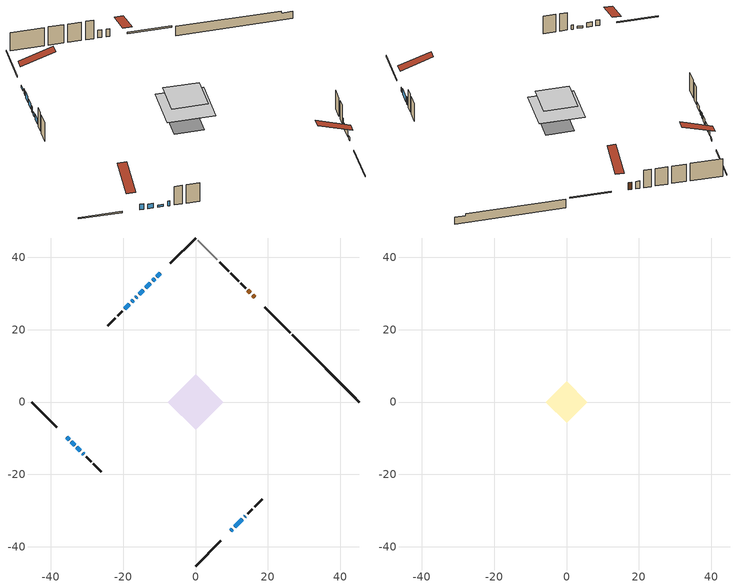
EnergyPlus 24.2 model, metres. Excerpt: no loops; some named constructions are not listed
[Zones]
conditioned space
 floor othersidecoefficients (Floor1 construction): -2.77,0 0,2.77 2.77,0 0,-2.77 z0.61
 floor adiabatic (AdiabaticFloorConstruction): -7.61,0 0,7.61 7.61,0 0,-7.61 z3.05
 floor foundation (Slab1 construction): -4.78,0 0,4.78 4.78,0 0,-4.78 z-1.83
 wall outside (RimJoist1 construction): 0,-45.35 6.96,-38.39 / -45.35,0 -38.39,-6.96 / 0,45.35 -6.96,38.39 / 26.16,19.19 19.2,26.15 z0.61:0.91
 wall outside (AdiabaticWallConstruction 1): 16.42,28.93 15.81,29.54 z0.61:2.64
 wall outside (AdiabaticWallConstruction): 9.74,-35.61 10.14,-35.21 / -17.22,28.14 -17.65,27.7 z0.61:1.53; 10.8,-34.56 12.95,-32.4 / -12.52,32.84 -13.81,31.54 / -14.47,30.89 -15.55,29.81 z0.61:2.13; -35.61,-9.74 -34.96,-10.39 / -16.2,29.15 -16.56,28.79 z0.61:2.14; -34.3,-11.05 -33.44,-11.91 / -11.33,34.02 -11.86,33.49 / -31.2,-14.16 -30.83,-14.52 / -18.31,27.05 -19.6,25.75 z0.61:1.83; -9.74,35.61 -10.68,34.67 / -32.79,-12.57 -31.85,-13.5 z0.61:1.17; 13.61,-31.74 13.79,-31.56 z0.61:2.64
 wall outside (Wall1 construction): 14.44,-30.91 15.73,-29.62 / -30.18,-15.17 -28.89,-16.46 / -20.26,25.1 -21.54,23.81 / 13.86,31.5 12.57,32.78 z0.61:5.49
 wall outside (Wall2 construction): 16.39,-28.97 18.5,-26.85 / -28.24,-17.11 -26.12,-19.23 / -22.2,23.15 -24.31,21.04 / 11.91,33.44 9.8,35.55 z0.61:5.49
 wall foundation (FoundationWall1 construction): 26.82,18.53,-1.83 26.82,18.53,0.61 43.5,1.85,0.61 43.5,1.85,0.05 45.35,0,0.05 45.35,0,-1.83
 wall othersidecoefficients (AdiabaticWallConstruction 1): 15.15,30.2 14.51,30.84 z0.61:2.64
 wall othersidecoefficients (Wall3 construction): 9.14,36.21 6.71,38.64 z0.61:5.49
 wall adiabatic (Wall4 construction): 6.05,39.3 0.66,44.7 z0.61:5.49
 window (WindowConstruction 9): 9.74,-35.61 10.14,-35.21 z0.61:1.52
 window (WindowConstruction 6): 10.8,-34.56 12.95,-32.4 z0.61:2.13
 window (WindowConstruction 7): -35.61,-9.74 -34.96,-10.39 z0.61:2.13
 window (WindowConstruction 8): -34.3,-11.05 -33.44,-11.91 z0.61:1.83
 window (WindowConstruction 12): -9.74,35.61 -10.68,34.67 z0.61:1.17
 window (WindowConstruction 13): -32.78,-12.57 -31.85,-13.5 z0.61:1.17
 window (WindowConstruction 10): 13.61,-31.74 13.79,-31.56 z0.61:2.64
 window (WindowConstruction 11): -11.33,34.02 -11.86,33.49 z0.61:1.83
 window (WindowConstruction): -12.52,32.84 -13.81,31.54 z0.61:2.13
 window (WindowConstruction 1): -14.47,30.89 -15.54,29.81 z0.61:2.13
 window (WindowConstruction 2): -16.2,29.15 -16.56,28.79 z0.61:2.13
 window (WindowConstruction 3): -31.2,-14.16 -30.84,-14.52 z0.61:1.83
 window (WindowConstruction 4): -17.22,28.13 -17.65,27.7 z0.61:1.52
 window (WindowConstruction 5): -18.31,27.05 -19.6,25.75 z0.61:1.83
 door (Door): 16.42,28.93 15.81,29.54 z0.61:2.64
 door inside (Door 1): 15.15,30.2 14.51,30.84 z0.61:2.64
 ceiling adiabatic (AdiabaticFloorConstruction): 0,-7.61 7.61,0 0,7.61 -7.61,0 z3.05
attic - vented
 floor to conditioned space (Floor2 construction Reversed): -5.72,0 0,5.72 5.72,0 0,-5.72 z5.49
 roof outside (Roof1 construction): 9.09,-36.26,5.49 3.51,-30.69,8.11 2.04,-32.16,8.11 7.62,-37.73,5.49; -36.26,-9.09,5.49 -30.69,-3.51,8.11 -32.16,-2.04,8.11 -37.73,-7.62,5.49; -9.09,36.26,5.49 -3.51,30.69,8.11 -2.04,32.16,8.11 -7.62,37.73,5.49; 17.07,28.28,5.49 11.5,22.7,8.11 12.97,21.24,8.11 18.54,26.81,5.49
[Material] Roughness=Rough; Thermal Absorptance=0.9
Name | Thickness {m} | Conductivity {W/m-K} | Density {kg/m3} | Specific Heat {J/kg-K} | Solar Absorptance | Visible Absorptance
ceiling loosefill ins | 0.169333 | 0.0480833 | 16.02 | 1046.75 | 0.7 | 0.7
ceiling stud and cavity | 0.1397 | 0.0991714 | 65.682 | 1177.47 | 0.7 | 0.7
gypsum board | 0.0127 | 0.160291 | 801 | 837.4 | 0.6 | 0.6
[Construction]
Floor2 construction: ceiling loosefill ins, ceiling stud and cavity, gypsum board
[EnergyManagementSystem:Program]
unit_heater_supply_fan_disaggregate_program: Set unit_heater_supply_fan_primary_htg = 0; If unit_heater_htg_coil_s > 0; Set unit_heater_supply_fan_primary_htg = unit_heater_supply_fan_s; EndIf
unmet_hours_program: Set htg_unmet_hours = 0; Set clg_unmet_hours = 0; Set unit_htg_unmet_hours = 0; If ((DayOfYear >= 1) && (DayOfYear <= 365)); Set unit_htg_unmet_hours = unit_htg_unmet_hours + conditioned_space_htg_unmet_s; If unit_htg_unmet_hours > htg_unmet_hours; Set htg_unmet_hours = unit_htg_unmet_hours; EndIf; EndIf
water_heater_EC_adj: If WarmupFlag == 0; Set dhw_e_cons = water_heater_energy + water_heater_on_cycle_parasitic + water_heater_off_cycle_parasitic; Set water_heater_ec_adj_act = 0.0 * dhw_e_cons / 1; EndIf
[EnergyManagementSystem:ProgramCallingManager]
component_loads_program_calling_manager: EndOfZoneTimestepAfterZoneReporting; component_loads_program
fridge_schedule_program_calling_manager: BeginZoneTimestepAfterInitHeatBalance; fridge_schedule_program
furnace_supply_fan_disaggregate_program_calling_manager: EndOfSystemTimestepBeforeHVACReporting; furnace_supply_fan_disaggregate_program
infil_program_calling_manager: BeginZoneTimestepAfterInitHeatBalance; infil_program
natural_vent_program_calling_manager: BeginZoneTimestepAfterInitHeatBalance; natural_vent_program
other_non_freezing_space_Temperature_Program_calling_manager: EndOfSystemTimestepAfterHVACReporting; other_non_freezing_space_Temperature_Program
total_airflows_program_calling_manager: EndOfZoneTimestepAfterZoneReporting; total_airflows_program
total_loads_program_calling_manager: EndOfZoneTimestepAfterZoneReporting; total_loads_program
unit_heater_supply_fan_disaggregate_program_calling_manager: EndOfSystemTimestepBeforeHVACReporting; unit_heater_supply_fan_disaggregate_program
unmet_hours_program_calling_manager: EndOfZoneTimestepBeforeZoneReporting; unmet_hours_program
water_heater_EC_adj_ProgramManager: EndOfSystemTimestepBeforeHVACReporting; water_heater_EC_adj
[EnergyManagementSystem:OutputVariable] Type of Data in Variable=Summed
Name | EMS Variable | Update Frequency | EMS Program or Subroutine | Units
furnace supply fan disaggregate htg primary | furnace_supply_fan_primary_htg | SystemTimestep | furnace_supply_fan_disaggregate_program | J
unit heater supply fan disaggregate htg primary | unit_heater_supply_fan_primary_htg | SystemTimestep | unit_heater_supply_fan_disaggregate_program | J
loads_htg_tot_peakload_outvar; loads_htg_tot_annual_outvar; Energy Management System Output Variable 1; Energy Management System Output Variable 45 | loads_htg_tot | ZoneTimestep | total_loads_program | J
loads_clg_tot_peakload_outvar; loads_clg_tot_annual_outvar; Energy Management System Output Variable 2; Energy Management System Output Variable 46 | loads_clg_tot | ZoneTimestep | total_loads_program | J
htg_unmet_hours_annual_outvar; Energy Management System Output Variable 3 | htg_unmet_hours | ZoneTimestep | unmet_hours_program | hr
clg_unmet_hours_annual_outvar; Energy Management System Output Variable 4 | clg_unmet_hours | ZoneTimestep | unmet_hours_program | hr
loads_htg_roofs_annual_outvar; Energy Management System Output Variable 5 | loads_htg_roofs | ZoneTimestep | component_loads_program | J
loads_htg_ceilings_annual_outvar; Energy Management System Output Variable 6 | loads_htg_ceilings | ZoneTimestep | component_loads_program | J
loads_htg_walls_annual_outvar; Energy Management System Output Variable 7 | loads_htg_walls | ZoneTimestep | component_loads_program | J
loads_htg_rim_joists_annual_outvar; Energy Management System Output Variable 8 | loads_htg_rim_joists | ZoneTimestep | component_loads_program | J
loads_htg_foundation_walls_annual_outvar; Energy Management System Output Variable 9 | loads_htg_foundation_walls | ZoneTimestep | component_loads_program | J
loads_htg_doors_annual_outvar; Energy Management System Output Variable 10 | loads_htg_doors | ZoneTimestep | component_loads_program | J
loads_htg_windows_conduction_annual_outvar; Energy Management System Output Variable 11 | loads_htg_windows_conduction | ZoneTimestep | component_loads_program | J
loads_htg_windows_solar_annual_outvar; Energy Management System Output Variable 12 | loads_htg_windows_solar | ZoneTimestep | component_loads_program | J
loads_htg_skylights_conduction_annual_outvar; Energy Management System Output Variable 13 | loads_htg_skylights_conduction | ZoneTimestep | component_loads_program | J
loads_htg_skylights_solar_annual_outvar; Energy Management System Output Variable 14 | loads_htg_skylights_solar | ZoneTimestep | component_loads_program | J
loads_htg_floors_annual_outvar; Energy Management System Output Variable 15 | loads_htg_floors | ZoneTimestep | component_loads_program | J
loads_htg_slabs_annual_outvar; Energy Management System Output Variable 16 | loads_htg_slabs | ZoneTimestep | component_loads_program | J
loads_htg_internal_mass_annual_outvar; Energy Management System Output Variable 17 | loads_htg_internal_mass | ZoneTimestep | component_loads_program | J
loads_htg_infil_annual_outvar; Energy Management System Output Variable 18 | loads_htg_infil | ZoneTimestep | component_loads_program | J
loads_htg_natvent_annual_outvar; Energy Management System Output Variable 19 | loads_htg_natvent | ZoneTimestep | component_loads_program | J
loads_htg_mechvent_annual_outvar; Energy Management System Output Variable 20 | loads_htg_mechvent | ZoneTimestep | component_loads_program | J
loads_htg_whf_annual_outvar; Energy Management System Output Variable 21 | loads_htg_whf | ZoneTimestep | component_loads_program | J
loads_htg_ducts_annual_outvar; Energy Management System Output Variable 22 | loads_htg_ducts | ZoneTimestep | component_loads_program | J
loads_htg_intgains_annual_outvar; Energy Management System Output Variable 23 | loads_htg_intgains | ZoneTimestep | component_loads_program | J
loads_htg_lighting_annual_outvar; Energy Management System Output Variable 24 | loads_htg_lighting | ZoneTimestep | component_loads_program | J
loads_clg_roofs_annual_outvar; Energy Management System Output Variable 25 | loads_clg_roofs | ZoneTimestep | component_loads_program | J
loads_clg_ceilings_annual_outvar; Energy Management System Output Variable 26 | loads_clg_ceilings | ZoneTimestep | component_loads_program | J
loads_clg_walls_annual_outvar; Energy Management System Output Variable 27 | loads_clg_walls | ZoneTimestep | component_loads_program | J
loads_clg_rim_joists_annual_outvar; Energy Management System Output Variable 28 | loads_clg_rim_joists | ZoneTimestep | component_loads_program | J
loads_clg_foundation_walls_annual_outvar; Energy Management System Output Variable 29 | loads_clg_foundation_walls | ZoneTimestep | component_loads_program | J
loads_clg_doors_annual_outvar; Energy Management System Output Variable 30 | loads_clg_doors | ZoneTimestep | component_loads_program | J
loads_clg_windows_conduction_annual_outvar; Energy Management System Output Variable 31 | loads_clg_windows_conduction | ZoneTimestep | component_loads_program | J
loads_clg_windows_solar_annual_outvar; Energy Management System Output Variable 32 | loads_clg_windows_solar | ZoneTimestep | component_loads_program | J
loads_clg_skylights_conduction_annual_outvar; Energy Management System Output Variable 33 | loads_clg_skylights_conduction | ZoneTimestep | component_loads_program | J
loads_clg_skylights_solar_annual_outvar; Energy Management System Output Variable 34 | loads_clg_skylights_solar | ZoneTimestep | component_loads_program | J
loads_clg_floors_annual_outvar; Energy Management System Output Variable 35 | loads_clg_floors | ZoneTimestep | component_loads_program | J
loads_clg_slabs_annual_outvar; Energy Management System Output Variable 36 | loads_clg_slabs | ZoneTimestep | component_loads_program | J
loads_clg_internal_mass_annual_outvar; Energy Management System Output Variable 37 | loads_clg_internal_mass | ZoneTimestep | component_loads_program | J
loads_clg_infil_annual_outvar; Energy Management System Output Variable 38 | loads_clg_infil | ZoneTimestep | component_loads_program | J
loads_clg_natvent_annual_outvar; Energy Management System Output Variable 39 | loads_clg_natvent | ZoneTimestep | component_loads_program | J
loads_clg_mechvent_annual_outvar; Energy Management System Output Variable 40 | loads_clg_mechvent | ZoneTimestep | component_loads_program | J
loads_clg_whf_annual_outvar; Energy Management System Output Variable 41 | loads_clg_whf | ZoneTimestep | component_loads_program | J
loads_clg_ducts_annual_outvar; Energy Management System Output Variable 42 | loads_clg_ducts | ZoneTimestep | component_loads_program | J
loads_clg_intgains_annual_outvar; Energy Management System Output Variable 43 | loads_clg_intgains | ZoneTimestep | component_loads_program | J
loads_clg_lighting_annual_outvar; Energy Management System Output Variable 44 | loads_clg_lighting | ZoneTimestep | component_loads_program | J
[Schedule:Day:Interval]
interior lighting schedule day: No, 01:00, 0.108182, 04:00, 0.0901515, 05:00, 0.0991667, 06:00, 0.162273, 07:00, 0.270455, 08:00, 0.342576, 10:00, 0.369621, 11:00, 0.351591, 12:00, 0.333561, 13:00, 0.324545, 14:00, 0.31553, 15:00, 0.333561, 16:00, 0.369621, 17:00, 0.450758, 18:00, 0.585985, 19:00, 0.775303, 20:00, 0.955606, 21:00, 0.991667, 22:00, 0.712197, 23:00, 0.360606, 24:00, 0.162273
interior lighting schedule day 1: No, 01:00, 0.100909, 04:00, 0.0840909, 05:00, 0.0925, 06:00, 0.151364, 07:00, 0.252273, 08:00, 0.319545, 10:00, 0.344773, 11:00, 0.327955, 12:00, 0.311136, 13:00, 0.302727, 14:00, 0.294318, 15:00, 0.311136, 16:00, 0.344773, 17:00, 0.420455, 18:00, 0.546591, 19:00, 0.723182, 20:00, 0.891364, 21:00, 0.925, 22:00, 0.664318, 23:00, 0.336364, 24:00, 0.151364
interior lighting schedule day 2: No, 01:00, 0.0927273, 04:00, 0.0772727, 05:00, 0.085, 06:00, 0.139091, 07:00, 0.231818, 08:00, 0.293636, 10:00, 0.316818, 11:00, 0.301364, 12:00, 0.285909, 13:00, 0.278182, 14:00, 0.270455, 15:00, 0.285909, 16:00, 0.316818, 17:00, 0.386364, 18:00, 0.502273, 19:00, 0.664545, 20:00, 0.819091, 21:00, 0.85, 22:00, 0.610455, 23:00, 0.309091, 24:00, 0.139091
interior lighting schedule day 3: No, 01:00, 0.0845455, 04:00, 0.0704545, 05:00, 0.0775, 06:00, 0.126818, 07:00, 0.211364, 08:00, 0.267727, 10:00, 0.288864, 11:00, 0.274773, 12:00, 0.260682, 13:00, 0.253636, 14:00, 0.246591, 15:00, 0.260682, 16:00, 0.288864, 17:00, 0.352273, 18:00, 0.457955, 19:00, 0.605909, 20:00, 0.746818, 21:00, 0.775, 22:00, 0.556591, 23:00, 0.281818, 24:00, 0.126818
interior lighting schedule day 4: No, 01:00, 0.0763636, 04:00, 0.0636364, 05:00, 0.07, 06:00, 0.114545, 07:00, 0.190909, 08:00, 0.241818, 10:00, 0.260909, 11:00, 0.248182, 12:00, 0.235455, 13:00, 0.229091, 14:00, 0.222727, 15:00, 0.235455, 16:00, 0.260909, 17:00, 0.318182, 18:00, 0.413636, 19:00, 0.547273, 20:00, 0.674545, 21:00, 0.7, 22:00, 0.502727, 23:00, 0.254545, 24:00, 0.114545
interior lighting schedule day 5: No, 01:00, 0.0727273, 04:00, 0.0606061, 05:00, 0.0666667, 06:00, 0.109091, 07:00, 0.181818, 08:00, 0.230303, 10:00, 0.248485, 11:00, 0.236364, 12:00, 0.224242, 13:00, 0.218182, 14:00, 0.212121, 15:00, 0.224242, 16:00, 0.248485, 17:00, 0.30303, 18:00, 0.393939, 19:00, 0.521212, 20:00, 0.642424, 21:00, 0.666667, 22:00, 0.478788, 23:00, 0.242424, 24:00, 0.109091
interior lighting schedule day 6: No, 01:00, 0.0745455, 04:00, 0.0621212, 05:00, 0.0683333, 06:00, 0.111818, 07:00, 0.186364, 08:00, 0.236061, 10:00, 0.254697, 11:00, 0.242273, 12:00, 0.229848, 13:00, 0.223636, 14:00, 0.217424, 15:00, 0.229848, 16:00, 0.254697, 17:00, 0.310606, 18:00, 0.403788, 19:00, 0.534242, 20:00, 0.658485, 21:00, 0.683333, 22:00, 0.490758, 23:00, 0.248485, 24:00, 0.111818
interior lighting schedule day 7: No, 01:00, 0.08, 04:00, 0.0666667, 05:00, 0.0733333, 06:00, 0.12, 07:00, 0.2, 08:00, 0.253333, 10:00, 0.273333, 11:00, 0.26, 12:00, 0.246667, 13:00, 0.24, 14:00, 0.233333, 15:00, 0.246667, 16:00, 0.273333, 17:00, 0.333333, 18:00, 0.433333, 19:00, 0.573333, 20:00, 0.706667, 21:00, 0.733333, 22:00, 0.526667, 23:00, 0.266667, 24:00, 0.12
interior lighting schedule day 8: No, 01:00, 0.0890909, 04:00, 0.0742424, 05:00, 0.0816667, 06:00, 0.133636, 07:00, 0.222727, 08:00, 0.282121, 10:00, 0.304394, 11:00, 0.289545, 12:00, 0.274697, 13:00, 0.267273, 14:00, 0.259848, 15:00, 0.274697, 16:00, 0.304394, 17:00, 0.371212, 18:00, 0.482576, 19:00, 0.638485, 20:00, 0.78697, 21:00, 0.816667, 22:00, 0.586515, 23:00, 0.29697, 24:00, 0.133636
interior lighting schedule day 9: No, 01:00, 0.0972727, 04:00, 0.0810606, 05:00, 0.0891667, 06:00, 0.145909, 07:00, 0.243182, 08:00, 0.30803, 10:00, 0.332348, 11:00, 0.316136, 12:00, 0.299924, 13:00, 0.291818, 14:00, 0.283712, 15:00, 0.299924, 16:00, 0.332348, 17:00, 0.405303, 18:00, 0.526894, 19:00, 0.697121, 20:00, 0.859242, 21:00, 0.891667, 22:00, 0.640379, 23:00, 0.324242, 24:00, 0.145909
interior lighting schedule day 10: No, 01:00, 0.105455, 04:00, 0.0878788, 05:00, 0.0966667, 06:00, 0.158182, 07:00, 0.263636, 08:00, 0.333939, 10:00, 0.360303, 11:00, 0.342727, 12:00, 0.325152, 13:00, 0.316364, 14:00, 0.307576, 15:00, 0.325152, 16:00, 0.360303, 17:00, 0.439394, 18:00, 0.571212, 19:00, 0.755758, 20:00, 0.931515, 21:00, 0.966667, 22:00, 0.694242, 23:00, 0.351515, 24:00, 0.158182
interior lighting schedule day 11: No, 01:00, 0.109091, 04:00, 0.0909091, 05:00, 0.1, 06:00, 0.163636, 07:00, 0.272727, 08:00, 0.345455, 10:00, 0.372727, 11:00, 0.354545, 12:00, 0.336364, 13:00, 0.327273, 14:00, 0.318182, 15:00, 0.336364, 16:00, 0.372727, 17:00, 0.454545, 18:00, 0.590909, 19:00, 0.781818, 20:00, 0.963636, 21:00, 1, 22:00, 0.718182, 23:00, 0.363636, 24:00, 0.163636
interior lighting schedule default day; occupants schedule default day; clothes dryer schedule default day; cooking range schedule default day; mech vent bath fan 0 schedule default day; mech vent bath fan 1 schedule default day; mech vent range fan 0 schedule default day; misc plug loads schedule default day; general water use schedule default day; clothes dryer exhaust 0 schedule default day; cooling season schedule day; cooling season schedule day 2; cooling season schedule default day; exterior lighting schedule default day; natural vent schedule default day: No, 24:00, 0
occupants schedule day: No, 05:00, 0.426829, 06:00, 0.719512, 07:00, 1, 08:00, 0.670732, 09:00, 0.329268, 14:00, 0.170732, 15:00, 0.231707, 16:00, 0.329268, 17:00, 0.5, 18:00, 0.670732, 19:00, 0.829268, 21:00, 1, 22:00, 0.853659, 23:00, 0.646341, 24:00, 0.426829
clothes dryer schedule day; clothes dryer exhaust 0 schedule day: No, 01:00, 0.123457, 02:00, 0.0740741, 03:00, 0.0493827, 04:00, 0.0246914, 05:00, 0.0493827, 06:00, 0.0740741, 07:00, 0.197531, 08:00, 0.395062, 09:00, 0.592593, 10:00, 0.839506, 11:00, 0.962963, 12:00, 1, 13:00, 0.91358, 14:00, 0.82716, 15:00, 0.716049, 16:00, 0.753086, 17:00, 0.679012, 18:00, 0.666667, 20:00, 0.62963, 21:00, 0.641975, 22:00, 0.666667, 23:00, 0.54321, 24:00, 0.296296
cooking range schedule day: No, 05:00, 0.0597015, 06:00, 0.11194, 07:00, 0.171642, 08:00, 0.291045, 11:00, 0.343284, 12:00, 0.402985, 13:00, 0.462687, 14:00, 0.343284, 15:00, 0.291045, 16:00, 0.402985, 17:00, 0.567164, 18:00, 1, 19:00, 0.850746, 20:00, 0.432836, 21:00, 0.291045, 22:00, 0.231343, 23:00, 0.171642, 24:00, 0.11194
mech vent bath fan 0 schedule day; mech vent bath fan 1 schedule day: No, 07:00, 0, 08:00, 1, 09:00, 0.2, 24:00, 0
mech vent range fan 0 schedule day: No, 18:00, 0, 19:00, 1, 20:00, 0.2, 24:00, 0
misc plug loads schedule day: No, 06:00, 0.705882, 07:00, 0.745098, 08:00, 0.803922, 15:00, 0.823529, 16:00, 0.862745, 17:00, 0.921569, 18:00, 0.980392, 19:00, 1, 20:00, 0.980392, 21:00, 0.941176, 22:00, 0.862745, 23:00, 0.784314, 24:00, 0.72549
general water use schedule day: No, 01:00, 0.315068, 03:00, 0.287671, 04:00, 0.342466, 05:00, 0.369863, 06:00, 0.520548, 07:00, 0.60274, 08:00, 0.534247, 10:00, 0.506849, 11:00, 0.465753, 14:00, 0.479452, 15:00, 0.534247, 16:00, 0.589041, 17:00, 0.69863, 18:00, 0.876712, 19:00, 0.890411, 20:00, 0.986301, 21:00, 1, 22:00, 0.863014, 23:00, 0.616438, 24:00, 0.465753
cooling season schedule day 1: No, 24:00, 1
exterior lighting schedule day: No, 01:00, 0.566667, 03:00, 0.524167, 05:00, 0.495833, 06:00, 0.5525, 07:00, 0.623333, 08:00, 0.580833, 09:00, 0.439167, 10:00, 0.354167, 12:00, 0.34, 13:00, 0.354167, 14:00, 0.396667, 15:00, 0.425, 16:00, 0.495833, 17:00, 0.623333, 18:00, 0.793333, 19:00, 0.906667, 20:00, 0.963333, 21:00, 0.991667, 22:00, 0.920833, 23:00, 0.793333, 24:00, 0.665833
exterior lighting schedule day 1: No, 01:00, 0.528571, 03:00, 0.488929, 05:00, 0.4625, 06:00, 0.515357, 07:00, 0.581429, 08:00, 0.541786, 09:00, 0.409643, 10:00, 0.330357, 12:00, 0.317143, 13:00, 0.330357, 14:00, 0.37, 15:00, 0.396429, 16:00, 0.4625, 17:00, 0.581429, 18:00, 0.74, 19:00, 0.845714, 20:00, 0.898571, 21:00, 0.925, 22:00, 0.858929, 23:00, 0.74, 24:00, 0.621071
exterior lighting schedule day 10: No, 01:00, 0.552381, 03:00, 0.510952, 05:00, 0.483333, 06:00, 0.538571, 07:00, 0.607619, 08:00, 0.56619, 09:00, 0.428095, 10:00, 0.345238, 12:00, 0.331429, 13:00, 0.345238, 14:00, 0.386667, 15:00, 0.414286, 16:00, 0.483333, 17:00, 0.607619, 18:00, 0.773333, 19:00, 0.88381, 20:00, 0.939048, 21:00, 0.966667, 22:00, 0.897619, 23:00, 0.773333, 24:00, 0.649048
exterior lighting schedule day 11: No, 01:00, 0.571429, 03:00, 0.528571, 05:00, 0.5, 06:00, 0.557143, 07:00, 0.628571, 08:00, 0.585714, 09:00, 0.442857, 10:00, 0.357143, 12:00, 0.342857, 13:00, 0.357143, 14:00, 0.4, 15:00, 0.428571, 16:00, 0.5, 17:00, 0.628571, 18:00, 0.8, 19:00, 0.914286, 20:00, 0.971429, 21:00, 1, 22:00, 0.928571, 23:00, 0.8, 24:00, 0.671429
exterior lighting schedule day 2: No, 01:00, 0.485714, 03:00, 0.449286, 05:00, 0.425, 06:00, 0.473571, 07:00, 0.534286, 08:00, 0.497857, 09:00, 0.376429, 10:00, 0.303571, 12:00, 0.291429, 13:00, 0.303571, 14:00, 0.34, 15:00, 0.364286, 16:00, 0.425, 17:00, 0.534286, 18:00, 0.68, 19:00, 0.777143, 20:00, 0.825714, 21:00, 0.85, 22:00, 0.789286, 23:00, 0.68, 24:00, 0.570714
exterior lighting schedule day 3: No, 01:00, 0.442857, 03:00, 0.409643, 05:00, 0.3875, 06:00, 0.431786, 07:00, 0.487143, 08:00, 0.453929, 09:00, 0.343214, 10:00, 0.276786, 12:00, 0.265714, 13:00, 0.276786, 14:00, 0.31, 15:00, 0.332143, 16:00, 0.3875, 17:00, 0.487143, 18:00, 0.62, 19:00, 0.708571, 20:00, 0.752857, 21:00, 0.775, 22:00, 0.719643, 23:00, 0.62, 24:00, 0.520357
exterior lighting schedule day 4: No, 01:00, 0.4, 03:00, 0.37, 05:00, 0.35, 06:00, 0.39, 07:00, 0.44, 08:00, 0.41, 09:00, 0.31, 10:00, 0.25, 12:00, 0.24, 13:00, 0.25, 14:00, 0.28, 15:00, 0.3, 16:00, 0.35, 17:00, 0.44, 18:00, 0.56, 19:00, 0.64, 20:00, 0.68, 21:00, 0.7, 22:00, 0.65, 23:00, 0.56, 24:00, 0.47
exterior lighting schedule day 5: No, 01:00, 0.380952, 03:00, 0.352381, 05:00, 0.333333, 06:00, 0.371429, 07:00, 0.419048, 08:00, 0.390476, 09:00, 0.295238, 10:00, 0.238095, 12:00, 0.228571, 13:00, 0.238095, 14:00, 0.266667, 15:00, 0.285714, 16:00, 0.333333, 17:00, 0.419048, 18:00, 0.533333, 19:00, 0.609524, 20:00, 0.647619, 21:00, 0.666667, 22:00, 0.619048, 23:00, 0.533333, 24:00, 0.447619
exterior lighting schedule day 6: No, 01:00, 0.390476, 03:00, 0.36119, 05:00, 0.341667, 06:00, 0.380714, 07:00, 0.429524, 08:00, 0.400238, 09:00, 0.302619, 10:00, 0.244048, 12:00, 0.234286, 13:00, 0.244048, 14:00, 0.273333, 15:00, 0.292857, 16:00, 0.341667, 17:00, 0.429524, 18:00, 0.546667, 19:00, 0.624762, 20:00, 0.66381, 21:00, 0.683333, 22:00, 0.634524, 23:00, 0.546667, 24:00, 0.45881
exterior lighting schedule day 7: No, 01:00, 0.419048, 03:00, 0.387619, 05:00, 0.366667, 06:00, 0.408571, 07:00, 0.460952, 08:00, 0.429524, 09:00, 0.324762, 10:00, 0.261905, 12:00, 0.251429, 13:00, 0.261905, 14:00, 0.293333, 15:00, 0.314286, 16:00, 0.366667, 17:00, 0.460952, 18:00, 0.586667, 19:00, 0.670476, 20:00, 0.712381, 21:00, 0.733333, 22:00, 0.680952, 23:00, 0.586667, 24:00, 0.492381
exterior lighting schedule day 8: No, 01:00, 0.466667, 03:00, 0.431667, 05:00, 0.408333, 06:00, 0.455, 07:00, 0.513333, 08:00, 0.478333, 09:00, 0.361667, 10:00, 0.291667, 12:00, 0.28, 13:00, 0.291667, 14:00, 0.326667, 15:00, 0.35, 16:00, 0.408333, 17:00, 0.513333, 18:00, 0.653333, 19:00, 0.746667, 20:00, 0.793333, 21:00, 0.816667, 22:00, 0.758333, 23:00, 0.653333, 24:00, 0.548333
exterior lighting schedule day 9: No, 01:00, 0.509524, 03:00, 0.47131, 05:00, 0.445833, 06:00, 0.496786, 07:00, 0.560476, 08:00, 0.522262, 09:00, 0.394881, 10:00, 0.318452, 12:00, 0.305714, 13:00, 0.318452, 14:00, 0.356667, 15:00, 0.382143, 16:00, 0.445833, 17:00, 0.560476, 18:00, 0.713333, 19:00, 0.815238, 20:00, 0.86619, 21:00, 0.891667, 22:00, 0.827976, 23:00, 0.713333, 24:00, 0.59869
[Schedule:Week:Daily]
clothes dryer exhaust 0 schedule Week Rule - Jan1-Dec31: clothes dryer exhaust 0 schedule day, clothes dryer exhaust 0 schedule day, clothes dryer exhaust 0 schedule day, clothes dryer exhaust 0 schedule day, clothes dryer exhaust 0 schedule day, clothes dryer exhaust 0 schedule day, clothes dryer exhaust 0 schedule day, clothes dryer exhaust 0 schedule default day, clothes dryer exhaust 0 schedule default day, clothes dryer exhaust 0 schedule default day, clothes dryer exhaust 0 schedule default day, clothes dryer exhaust 0 schedule default day
cooling season schedule Week Rule - Jan1-May26: cooling season schedule day, cooling season schedule day, cooling season schedule day, cooling season schedule day, cooling season schedule day, cooling season schedule day, cooling season schedule day, cooling season schedule default day, cooling season schedule default day, cooling season schedule default day, cooling season schedule default day, cooling season schedule default day
cooling season schedule Week Rule - May27-Jun2: cooling season schedule day, cooling season schedule day, cooling season schedule day, cooling season schedule day, cooling season schedule day, cooling season schedule day 1, cooling season schedule day 1, cooling season schedule default day, cooling season schedule default day, cooling season schedule default day, cooling season schedule default day, cooling season schedule default day
cooling season schedule Week Rule - Jun3-Aug25: cooling season schedule day 1, cooling season schedule day 1, cooling season schedule day 1, cooling season schedule day 1, cooling season schedule day 1, cooling season schedule day 1, cooling season schedule day 1, cooling season schedule default day, cooling season schedule default day, cooling season schedule default day, cooling season schedule default day, cooling season schedule default day
cooling season schedule Week Rule - Aug26-Sep1: cooling season schedule day 1, cooling season schedule day 1, cooling season schedule day 1, cooling season schedule day 1, cooling season schedule day 1, cooling season schedule day 1, cooling season schedule day 2, cooling season schedule default day, cooling season schedule default day, cooling season schedule default day, cooling season schedule default day, cooling season schedule default day
cooling season schedule Week Rule - Sep2-Dec31: cooling season schedule day 2, cooling season schedule day 2, cooling season schedule day 2, cooling season schedule day 2, cooling season schedule day 2, cooling season schedule day 2, cooling season schedule day 2, cooling season schedule default day, cooling season schedule default day, cooling season schedule default day, cooling season schedule default day, cooling season schedule default day
exterior lighting schedule Week Rule - Aug26-Sep1: exterior lighting schedule day 7, exterior lighting schedule day 7, exterior lighting schedule day 7, exterior lighting schedule day 7, exterior lighting schedule day 7, exterior lighting schedule day 7, exterior lighting schedule day 8, exterior lighting schedule default day, exterior lighting schedule default day, exterior lighting schedule default day, exterior lighting schedule default day, exterior lighting schedule default day
exterior lighting schedule Week Rule - Sep2-Sep29: exterior lighting schedule day 8, exterior lighting schedule day 8, exterior lighting schedule day 8, exterior lighting schedule day 8, exterior lighting schedule day 8, exterior lighting schedule day 8, exterior lighting schedule day 8, exterior lighting schedule default day, exterior lighting schedule default day, exterior lighting schedule default day, exterior lighting schedule default day, exterior lighting schedule default day
exterior lighting schedule Week Rule - Sep30-Oct6: exterior lighting schedule day 8, exterior lighting schedule day 9, exterior lighting schedule day 9, exterior lighting schedule day 9, exterior lighting schedule day 9, exterior lighting schedule day 9, exterior lighting schedule day 9, exterior lighting schedule default day, exterior lighting schedule default day, exterior lighting schedule default day, exterior lighting schedule default day, exterior lighting schedule default day
exterior lighting schedule Week Rule - Oct7-Oct27: exterior lighting schedule day 9, exterior lighting schedule day 9, exterior lighting schedule day 9, exterior lighting schedule day 9, exterior lighting schedule day 9, exterior lighting schedule day 9, exterior lighting schedule day 9, exterior lighting schedule default day, exterior lighting schedule default day, exterior lighting schedule default day, exterior lighting schedule default day, exterior lighting schedule default day
exterior lighting schedule Week Rule - Oct28-Nov3: exterior lighting schedule day 9, exterior lighting schedule day 9, exterior lighting schedule day 9, exterior lighting schedule day 9, exterior lighting schedule day 10, exterior lighting schedule day 10, exterior lighting schedule day 10, exterior lighting schedule default day, exterior lighting schedule default day, exterior lighting schedule default day, exterior lighting schedule default day, exterior lighting schedule default day
exterior lighting schedule Week Rule - Nov4-Nov24: exterior lighting schedule day 10, exterior lighting schedule day 10, exterior lighting schedule day 10, exterior lighting schedule day 10, exterior lighting schedule day 10, exterior lighting schedule day 10, exterior lighting schedule day 10, exterior lighting schedule default day, exterior lighting schedule default day, exterior lighting schedule default day, exterior lighting schedule default day, exterior lighting schedule default day
exterior lighting schedule Week Rule - Nov25-Dec1: exterior lighting schedule day 10, exterior lighting schedule day 10, exterior lighting schedule day 10, exterior lighting schedule day 10, exterior lighting schedule day 10, exterior lighting schedule day 10, exterior lighting schedule day 11, exterior lighting schedule default day, exterior lighting schedule default day, exterior lighting schedule default day, exterior lighting schedule default day, exterior lighting schedule default day
exterior lighting schedule Week Rule - Dec2-Dec31: exterior lighting schedule day 11, exterior lighting schedule day 11, exterior lighting schedule day 11, exterior lighting schedule day 11, exterior lighting schedule day 11, exterior lighting schedule day 11, exterior lighting schedule day 11, exterior lighting schedule default day, exterior lighting schedule default day, exterior lighting schedule default day, exterior lighting schedule default day, exterior lighting schedule default day
natural vent schedule Week Rule - Jan1-Dec31: natural vent schedule default day, natural vent schedule default day, natural vent schedule default day, natural vent schedule default day, natural vent schedule default day, natural vent schedule default day, natural vent schedule default day, natural vent schedule default day, natural vent schedule default day, natural vent schedule default day, natural vent schedule default day, natural vent schedule default day
[Schedule:Year]
clothes dryer exhaust 0 schedule: clothes dryer exhaust 0 schedule Week Rule - Jan1-Dec31, 1, 1, 12, 31
cooling season schedule: cooling season schedule Week Rule - Jan1-May26, 1, 1, 5, 26, cooling season schedule Week Rule - May27-Jun2, 5, 27, 6, 2, cooling season schedule Week Rule - Jun3-Aug25, 6, 3, 8, 25, cooling season schedule Week Rule - Aug26-Sep1, 8, 26, 9, 1, cooling season schedule Week Rule - Sep2-Dec31, 9, 2, 12, 31
natural vent schedule: natural vent schedule Week Rule - Jan1-Dec31, 1, 1, 12, 31
